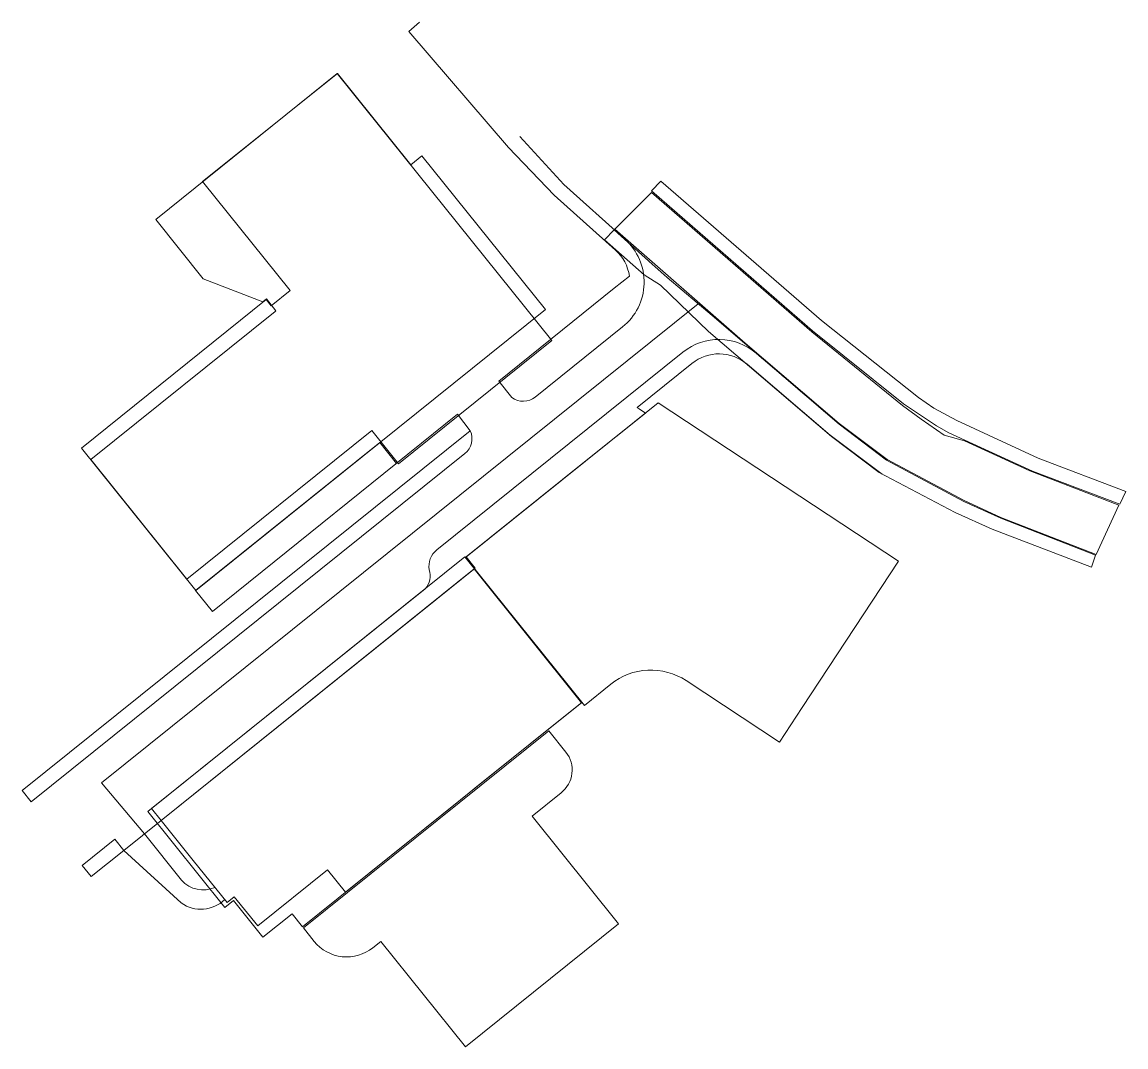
# Model space of a CAD drawing. Header units: metres. Extents: x 7511918 to 7512033, y 4692282 to 4692389.
import ezdxf

# ---------------------------------------------------------------- set-up
doc = ezdxf.new("R2010")
doc.units = ezdxf.units.M
for name, color, linetype, lineweight in [('2D Drafting - General_Pen_No__102', 254, 'Continuous', 0), ('A - Bodrumi -2 Polyline_Pen_No__75', 4, 'Continuous', 0), ('Asfallt', 97, 'Continuous', 0), ('betimi projekt vektor', 5, 'Continuous', 0), ('Drawing & Figure_Pen_No__82', 253, 'Continuous', 0), ('llg betimi themelet', 97, 'Continuous', 0), ('Themel pllaka o3 ferizaj', 30, 'Continuous', 0), ('trotuar', 155, 'Continuous', 0)]:
    doc.layers.add(name, color=color, linetype=linetype, lineweight=lineweight)

msp = doc.modelspace()

# ---------------------------------------------------------------- linework, layer by layer
at = {"layer": '2D Drafting - General_Pen_No__102', "color": 1, "lineweight": 13}
msp.add_lwpolyline([(7511932.17, 4692306.08), (7511928.28, 4692302.95), (7511934.27, 4692297.46, 0.359988), (7511938.81, 4692297.82)], format="xyb", dxfattribs=at)
at = {"layer": 'A - Bodrumi -2 Polyline_Pen_No__75', "linetype": 'Continuous', "lineweight": 0, "elevation": 618.11}
msp.add_lwpolyline([(7511944.09, 4692359.21), (7511924.82, 4692343.74), (7511934.84, 4692331.25), (7511954.15, 4692346.76), (7511956.93, 4692343.3), (7511972.94, 4692356.16), (7511950.55, 4692384.04), (7511931.61, 4692368.8), (7511936.56, 4692362.6), (7511942.78, 4692360.22), (7511943.16, 4692360.52), (7511944.16, 4692359.27), (7511944.09, 4692359.21)], dxfattribs=at)
at = {"layer": 'Asfallt'}
msp.add_polyline3d([(7512032.13, 4692338.99, 620.8), (7512022.82, 4692342.56, 620.73), (7512016.03, 4692345.7, 620.72), (7512013.89, 4692346.3, 620.68), (7512011.49, 4692347.94, 620.72), (7512009.54, 4692349.37, 620.64), (7512000.09, 4692357.08, 620.65), (7511983.36, 4692371.6, 620.63), (7511979.54, 4692367.79, 620.54), (7511993.11, 4692355.88, 620.49), (7512002.95, 4692347.51, 620.55), (7512007.93, 4692343.75, 620.61), (7512015.97, 4692339.48, 620.7), (7512019.79, 4692337.69, 620.72), (7512029.74, 4692333.84, 620.71), (7512032.13, 4692338.99, 620.8)], dxfattribs=at)
at = {"layer": 'betimi projekt vektor', "elevation": 620.8, "flags": 128}
for points in [[(7511967.41, 4692351.92), (7511979.47, 4692361.63), (7511981.04, 4692362.88, 0.178023), (7511979.58, 4692365.61), (7511973.19, 4692371.33), (7511968.41, 4692376.3), (7511958.02, 4692388.43), (7511959.15, 4692389.4)], [(7511967.41, 4692351.92), (7511968.78, 4692350.22, 0.341886), (7511971.22, 4692350.26), (7511980.33, 4692357.58, 0.463122), (7511980.58, 4692366.73), (7511974.19, 4692372.45), (7511969.62, 4692377.46)], [(7511988.22, 4692360.01), (7511925.96, 4692310), (7511930.42, 4692304.67), (7511934.31, 4692299.83, 0.328425), (7511937.79, 4692299.09)], [(7511932.17, 4692306.08), (7511931.17, 4692307.33), (7511959.72, 4692330.26, 0.273283), (7511960.16, 4692332.24, -0.273276), (7511960.94, 4692334.32), (7511986.63, 4692354.95, -0.360616), (7511994.29, 4692354.83, 0.000148), (7512002.93, 4692347.45), (7512007.88, 4692343.69)], [(7511932.17, 4692306.08), (7511960.83, 4692329.1), (7511964.96, 4692332.41), (7511964.02, 4692333.58), (7511976.54, 4692343.64), (7511982.73, 4692348.6), (7511982.07, 4692349.04), (7511981.85, 4692349.18), (7511987.57, 4692353.78, -0.36061), (7511993.32, 4692353.69), (7512001.98, 4692346.28), (7512007.44, 4692342.22)], [(7511993.32, 4692353.69, 0.36061), (7511987.57, 4692353.78), (7511981.85, 4692349.18), (7511982.07, 4692349.04), (7511982.73, 4692348.6), (7511976.54, 4692343.64), (7511964.02, 4692333.58), (7511964.96, 4692332.41), (7511960.83, 4692329.1), (7511932.17, 4692306.08)], [(7511918.6, 4692308.02), (7511963.87, 4692344.36, 0.341999), (7511964.44, 4692346.74), (7511963.1, 4692348.47)]]:
    msp.add_lwpolyline(points, format="xyb", dxfattribs=at)
for points in [[(7511963.1, 4692348.47), (7511937.53, 4692327.88)], [(7511918.6, 4692308.02), (7511917.66, 4692309.19), (7511964.44, 4692346.74)], [(7511956.73, 4692343.33), (7511954.98, 4692345.51), (7511935.77, 4692330.07), (7511937.53, 4692327.88)], [(7511928.28, 4692302.95), (7511927.34, 4692304.12), (7511923.93, 4692301.38)], [(7511928.28, 4692302.95), (7511927.34, 4692304.12)], [(7511923.93, 4692301.38), (7511924.87, 4692300.21), (7511928.28, 4692302.95)]]:
    msp.add_lwpolyline(points, dxfattribs=at)
at = {"layer": 'Drawing & Figure_Pen_No__82', "color": 253, "linetype": 'Continuous', "lineweight": 20, "flags": 128}
msp.add_lwpolyline([(7511935.78, 4692330.09), (7511972.27, 4692359.4), (7511959.39, 4692375.44), (7511958.22, 4692374.51), (7511950.57, 4692384.05), (7511936.5, 4692372.76), (7511945.65, 4692361.38), (7511943.64, 4692359.77), (7511943.12, 4692360.43), (7511923.85, 4692344.94)], close=True, dxfattribs=at)
at = {"layer": 'Drawing & Figure_Pen_No__82', "color": 253, "linetype": 'Continuous', "lineweight": 20, "elevation": 618.11, "flags": 128}
msp.add_lwpolyline([(7511935.52, 4692301.91), (7511939.06, 4692297.51), (7511939.8, 4692298.1), (7511942.25, 4692295.06), (7511949.54, 4692300.91), (7511951.41, 4692298.58), (7511958.65, 4692304.39), (7511961.39, 4692306.59), (7511963.95, 4692308.64), (7511965.31, 4692309.74), (7511976.05, 4692318.36), (7511964.84, 4692332.32), (7511932.17, 4692306.08)], close=True, dxfattribs=at)
at = {"layer": 'llg betimi themelet', "linetype": 'Continuous', "lineweight": 0, "elevation": 618.11, "flags": 128}
msp.add_lwpolyline([(7511930.78, 4692307.02), (7511938.83, 4692297), (7511939.73, 4692297.72), (7511942.79, 4692293.9), (7511945.84, 4692296.34), (7511946.93, 4692294.97), (7511972.47, 4692315.48), (7511976.09, 4692318.39), (7511963.88, 4692333.6)], close=True, dxfattribs=at)
msp.add_lwpolyline([(7511948.15, 4692293.45, 0.414214), (7511954.27, 4692292.79), (7511955.09, 4692293.44), (7511963.93, 4692282.44), (7511979.91, 4692295.27), (7511970.88, 4692306.52), (7511973.92, 4692308.96, 0.414214), (7511974.42, 4692313.21), (7511972.64, 4692315.43), (7511947.02, 4692294.86)], format="xyb", close=True, dxfattribs=at)
at = {"layer": 'Themel pllaka o3 ferizaj', "elevation": 618.2, "flags": 128}
msp.add_lwpolyline([(7512009.13, 4692333.14), (7511999.07, 4692317.85), (7511996.7, 4692314.26), (7511986.97, 4692320.67, 0.158744), (7511982.97, 4692321.76, 0.158634), (7511979.09, 4692320.29), (7511976.34, 4692318.08), (7511974.78, 4692320.03), (7511963.94, 4692333.52), (7511984.04, 4692349.66)], format="xyb", close=True, dxfattribs=at)
at = {"layer": 'trotuar', "elevation": 620.68}
msp.add_lwpolyline([(7511979.44, 4692367.72), (7511983.42, 4692364.13), (7511984.97, 4692362.75), (7511989.67, 4692358.79), (7512002.92, 4692347.45), (7512007.88, 4692343.69), (7512015.95, 4692339.36), (7512019.8, 4692337.62), (7512029.69, 4692333.75)], dxfattribs=at)
at = {"layer": 'trotuar'}
msp.add_polyline3d([(7512032.23, 4692339.07, 620.89), (7512023.12, 4692342.52, 620.85), (7512014.39, 4692346.53, 620.81), (7512013.08, 4692347.26, 620.8), (7512009.66, 4692349.56, 620.77), (7512000.14, 4692357.17, 620.72), (7511983.35, 4692371.79, 620.77), (7511984.33, 4692372.81, 620.79), (7512001.08, 4692358.26, 620.75), (7512011.22, 4692350.23, 620.87), (7512012.83, 4692349.11, 620.87), (7512015.2, 4692347.83, 620.87), (7512023.72, 4692343.88, 620.96), (7512032.86, 4692340.4, 620.98)], close=True, dxfattribs=at)
msp.add_polyline3d([(7512029.69, 4692333.75, 620.82), (7512029.27, 4692332.51, 620.86), (7512018.91, 4692336.48, 620.53), (7512015.04, 4692338.22, 620.59), (7512007.12, 4692342.39, 620.71), (7512002.15, 4692346.14, 620.7), (7511989.31, 4692357.12, 620.52), (7511984.28, 4692361.93, 620.43), (7511982.59, 4692363.02, 620.66), (7511978.44, 4692366.69, 620.71), (7511979.44, 4692367.72, 620.68), (7511983.42, 4692364.13, 620.64), (7511984.97, 4692362.75, 620.51), (7511989.67, 4692358.79, 620.58), (7512002.92, 4692347.45, 620.65), (7512007.88, 4692343.69, 620.67), (7512015.95, 4692339.36, 620.73), (7512019.8, 4692337.62, 620.75), (7512029.69, 4692333.75, 620.82)], dxfattribs=at)

doc.saveas('drawing.dxf')
